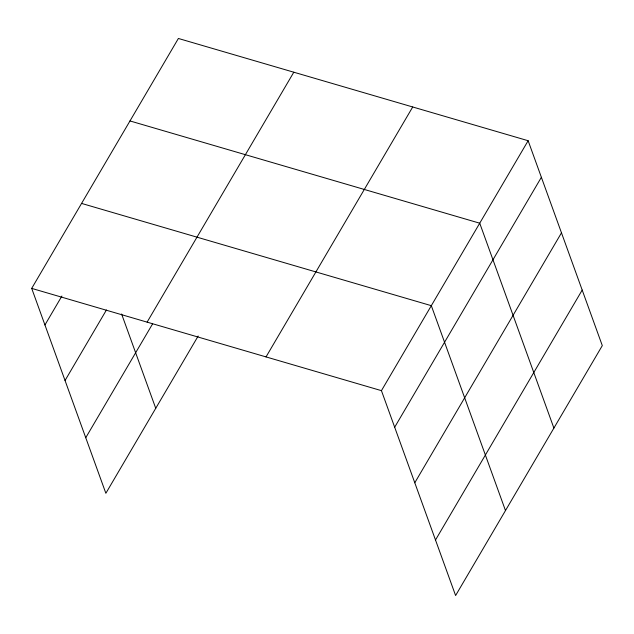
<?xml version="1.0" encoding="UTF-8"?>
<svg xmlns="http://www.w3.org/2000/svg" width="634" height="634" viewBox="0 0 634 634"><rect width="100%" height="100%" fill="white"/><g stroke="black" fill="none" stroke-linecap="round" stroke-linejoin="round"><path stroke-width="0.95" d="M198.165 336.028L105.862 493.276L31.7 288.391L178.392 38.468L528.138 140.724L602.3 345.609L455.608 595.532L381.438 390.655L528.138 140.724M44.935 324.965L61.894 296.07M65.048 380.503L106.441 309.978M147.112 322.135L293.804 72.213M85.756 437.729L152.604 323.847M266.026 356.91L412.718 106.98M394.681 427.221L541.373 177.298M414.787 482.767L561.478 232.837M435.503 539.994L582.194 290.063M129.986 120.943L479.724 223.2L553.894 428.085M81.572 203.419L431.318 305.675L505.48 510.56M31.7 288.391L381.438 390.655M121.601 313.988L155.742 408.296"/></g></svg>
